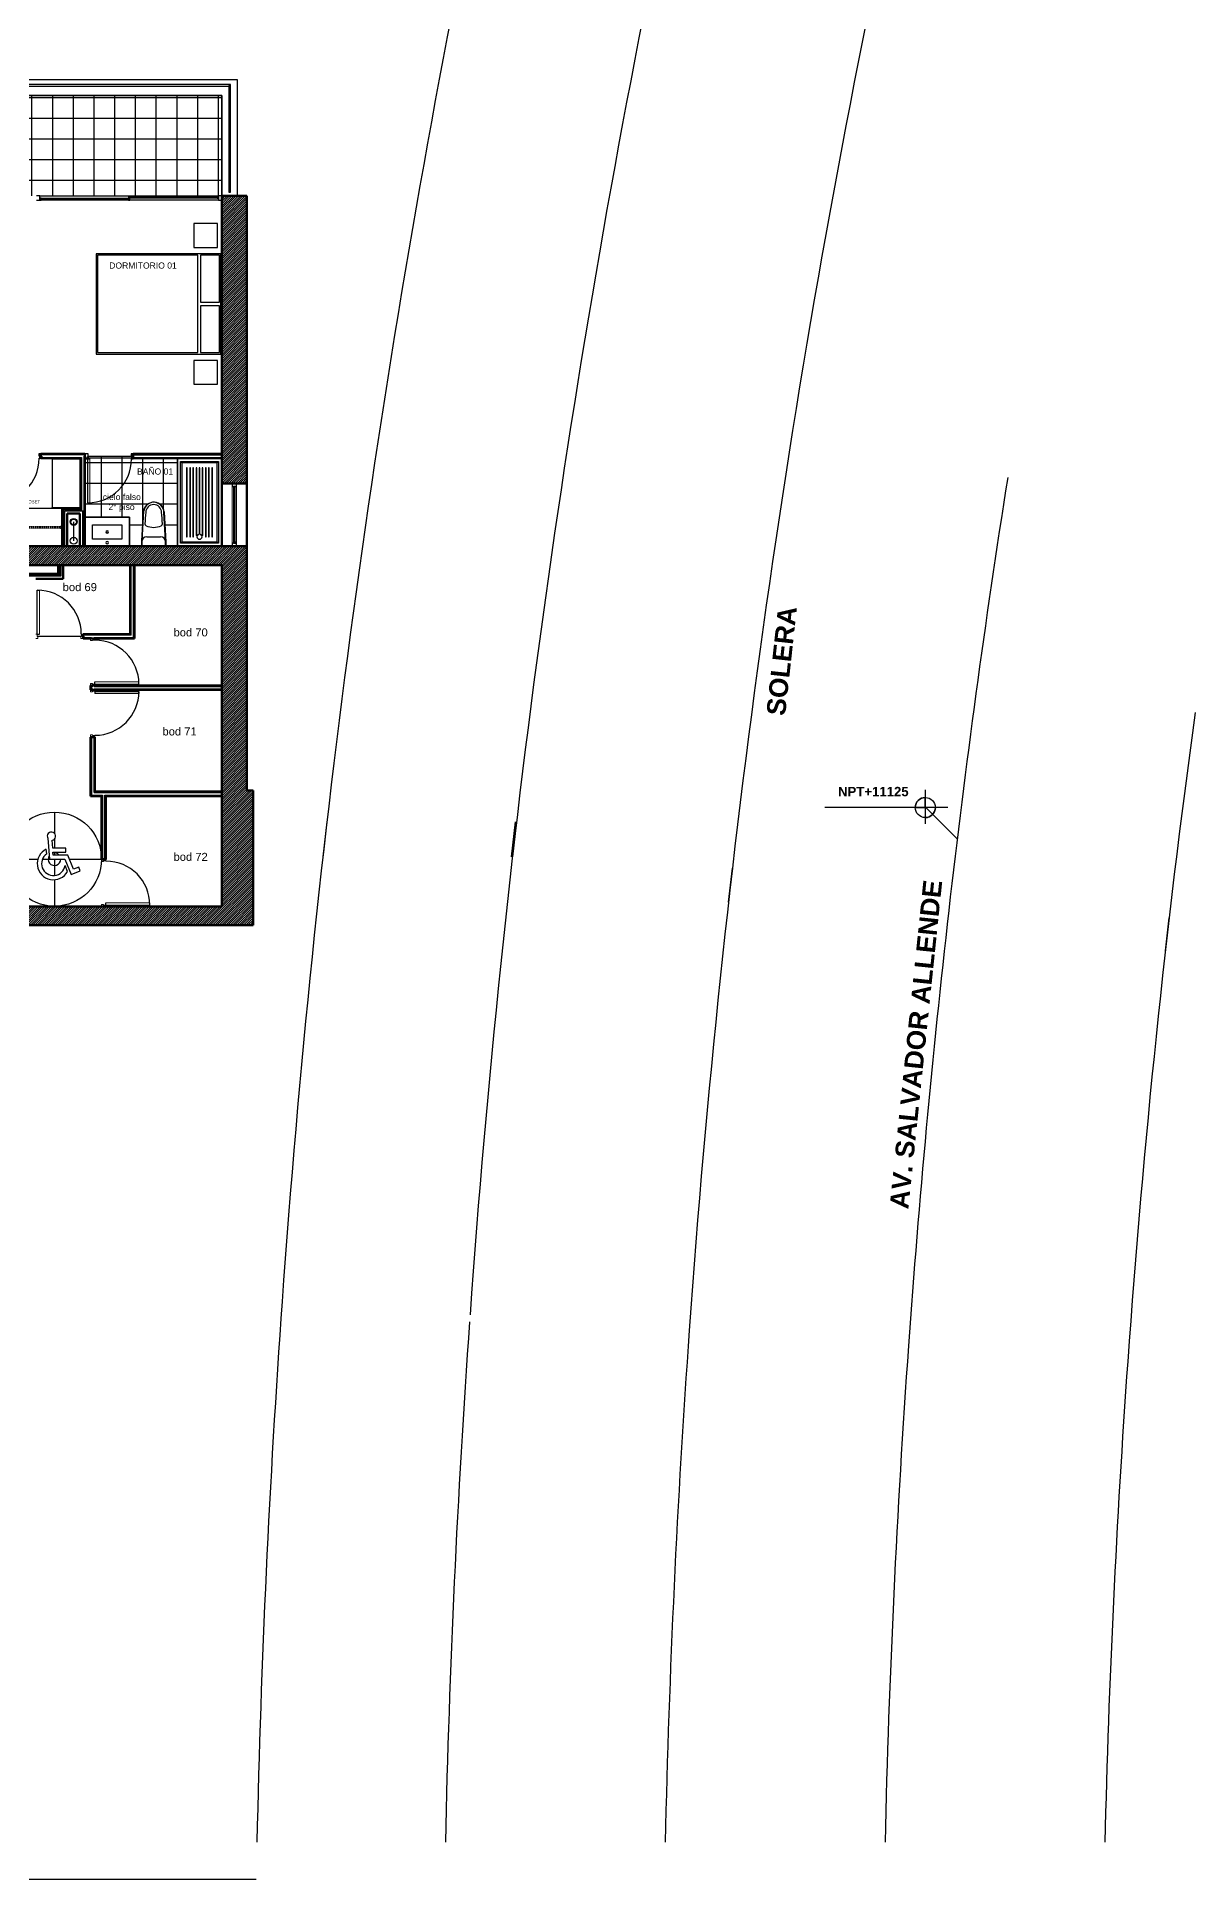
# Model space of a CAD drawing. Header units: millimetres. Extents: x -42700 to 155289, y -7931 to 68797.
# Drawn here: x 36180 to 54625, y 12674 to 42024 of the extents above; entities that cross this region are included whole.
import ezdxf

# ---------------------------------------------------------------- set-up
doc = ezdxf.new("R2010")
doc.units = ezdxf.units.MM
doc.linetypes.add('DASHED2', pattern=[0.375, 0.25, -0.125])
doc.layers.add('01 arquitectura', color=8, linetype='Continuous')
doc.styles.add('Arial_1', font='arial.ttf', dxfattribs={"height": 0.075})
doc.styles.add('Arial_2', font='arial.ttf', dxfattribs={"height": 0.0975})
doc.styles.add('Arial_4', font='arial.ttf', dxfattribs={"height": 0.1275})
doc.styles.add('Arial_B_1', font='arialbd.ttf', dxfattribs={"height": 0.15})
doc.styles.add('Arial_B_6', font='arialbd.ttf', dxfattribs={"height": 0.3})

msp = doc.modelspace()

# ---------------------------------------------------------------- hatches: boundary and pattern name
at = {"layer": '01 arquitectura'}
h = msp.add_hatch(dxfattribs=at)
h.set_pattern_fill('FP_10', color=9, scale=999.9975, style=0, pattern_type=2)
h.set_pattern_definition([(90, (16631.7, 24229.63), (-329.999, 0), []), (180, (16631.7, 24229.63), (0, -329.999), [])])
h.paths.add_polyline_path([(28444.674, 39489.591), (39124.647, 39489.591), (39124.647, 41089.587), (28444.674, 41089.587), (28444.674, 39654.039)])
h = msp.add_hatch(dxfattribs=at)
h.set_pattern_fill('_USER', color=9, scale=24.999937, angle=45, style=0, pattern_type=0)
h.set_pattern_definition([(45, (39124.647, 34909.603), (-17.67763, 17.67763), [])])
h.paths.add_polyline_path([(39124.647, 34909.603), (39524.646, 34909.603), (39524.646, 39489.591), (39124.647, 39489.591)])
h = msp.add_hatch(dxfattribs=at)
h.set_pattern_fill('FP_15', color=9, scale=999.9975, style=0, pattern_type=2)
h.set_pattern_definition([(90, (16086.7, 24681.57), (-329.999, 0), []), (180, (16086.7, 24681.57), (0, -329.999), [])])
h.paths.add_polyline_path([(37856.65, 33909.605), (37856.65, 33988.583), (37884.354, 34473.857), (37895.604, 34511.773), (37915.663, 34545.857), (37943.348, 34574.1), (37977.027, 34594.834), (38014.71, 34606.837), (38054.176, 34609.399), (38093.096, 34602.371), (38129.173, 34586.166), (38160.278, 34561.741), (38184.576, 34530.536), (38200.635, 34494.394), (38207.505, 34455.446), (38232.649, 33980.096), (38232.649, 33909.605), (38419.649, 33909.605), (38419.649, 35309.602), (37694.643, 35309.602), (37694.643, 35339.602), (36994.698, 35339.602), (36994.698, 35299.602), (36944.652, 35299.602), (36944.652, 34374.604), (37654.651, 34374.604), (37654.651, 33909.605)])
h = msp.add_hatch(dxfattribs=at)
h.set_pattern_fill('_USER', color=9, scale=24.999937, angle=45, style=0, pattern_type=0)
h.set_pattern_definition([(45, (27674.676, 33609.606), (-17.677625, 17.677625), [])])
h.paths.add_polyline_path([(39624.646, 30019.615), (39624.646, 27869.62), (33354.661, 27869.62), (33354.661, 28034.179), (33354.661, 30754.613), (33654.661, 30754.613), (33654.661, 28169.619), (39124.647, 28169.619), (39124.647, 33609.606), (27674.676, 33609.606), (27674.676, 33909.605), (39524.646, 33909.605), (39524.646, 30019.615)])

# ---------------------------------------------------------------- linework, layer by layer
at = {"layer": '01 arquitectura', "color": 8}
for p, q in [((39374.646, 41339.587), (867.003, 41339.587)), ((39262.347, 41264.419), (13694.711, 41264.419)), ((13694.711, 41239.019), (39236.947, 41239.019)), ((39236.947, 41239.019), (39236.947, 39551.723)), ((39262.347, 39551.723), (39262.347, 41264.419)), ((39374.646, 41089.587), (39374.646, 41339.587)), ((39124.647, 41089.587), (28444.674, 41089.587)), ((33654.661, 41089.587), (39124.647, 41089.587)), ((39124.647, 41089.587), (39124.647, 39489.591)), ((39124.647, 39489.591), (39124.647, 41089.587)), ((39374.646, 39489.591), (39374.646, 41089.587)), ((36224.654, 39489.591), (39074.647, 39489.591)), ((39074.647, 39419.591), (36224.654, 39419.591)), ((36249.654, 39454.591), (37637.151, 39454.591)), ((37637.151, 39424.591), (36249.654, 39424.591)), ((37662.151, 39484.591), (39049.647, 39484.591)), ((39049.647, 39454.591), (37662.151, 39454.591)), ((39236.947, 39551.723), (39262.347, 39551.723)), ((39058.551, 39049.592), (38678.552, 39049.592)), ((38678.552, 39049.592), (38678.552, 38669.593)), ((39058.551, 38669.593), (39058.551, 39049.592)), ((39111.749, 38569.593), (37124.652, 38569.593)), ((37124.652, 38569.593), (37124.652, 36969.597)), ((38743.648, 38545.356), (37143.76, 38545.356)), ((37143.76, 38545.356), (37143.76, 36995.472)), ((38678.552, 38669.593), (39058.551, 38669.593)), ((38743.648, 36995.472), (38743.648, 38545.356)), ((38787.042, 38543.718), (38787.042, 37798.41)), ((39087.041, 38543.718), (38787.042, 38543.718)), ((39087.041, 37798.41), (39087.041, 38543.718)), ((39111.749, 36969.597), (39111.749, 38569.593)), ((38787.042, 37798.41), (39087.041, 37798.41)), ((39087.041, 37736.934), (38787.042, 37736.934)), ((38787.042, 37736.934), (38787.042, 36995.472)), ((39087.041, 36995.472), (39087.041, 37736.934)), ((37143.76, 36995.472), (38743.648, 36995.472)), ((38787.042, 36995.472), (39087.041, 36995.472)), ((37124.652, 36969.597), (39111.749, 36969.597)), ((39058.551, 36869.598), (38678.552, 36869.598)), ((38678.552, 36869.598), (38678.552, 36489.599)), ((39058.551, 36489.599), (39058.551, 36869.598)), ((38678.552, 36489.599), (39058.551, 36489.599)), ((36244.654, 35379.601), (36209.647, 35379.601)), ((36209.647, 35379.601), (36209.647, 35349.602)), ((36209.647, 35349.602), (36219.647, 35349.602)), ((36219.647, 35349.602), (36219.647, 35309.602)), ((36219.647, 35309.602), (36244.654, 35309.602)), ((36944.652, 35364.601), (36244.654, 35364.601)), ((36259.654, 35344.602), (36244.654, 35344.602)), ((36259.654, 35344.602), (36259.654, 35324.602)), ((36259.654, 35324.602), (36889.653, 35324.602)), ((36424.654, 35309.602), (36424.654, 34509.604)), ((36889.653, 35309.602), (36874.653, 35309.602)), ((36889.653, 35324.602), (36889.653, 34469.604)), ((36929.652, 35344.602), (36929.652, 33909.605)), ((36944.652, 35344.602), (36929.652, 35344.602)), ((36994.627, 35379.601), (36944.652, 35379.601)), ((37689.643, 35309.602), (36944.652, 35309.602)), ((36944.652, 35299.602), (36984.698, 35299.602)), ((36994.698, 35299.602), (36944.652, 35299.602)), ((36944.652, 35299.602), (36944.652, 34374.604)), ((36984.698, 35299.602), (36984.698, 35339.602)), ((36984.698, 35339.602), (36994.627, 35339.602)), ((36987.18, 35299.602), (37022.18, 35299.602)), ((36987.18, 35299.602), (36987.18, 34599.603)), ((36994.627, 35339.602), (36994.627, 35379.601)), ((37694.643, 35339.602), (36994.698, 35339.602)), ((36994.698, 35339.602), (36994.698, 35299.602)), ((37714.651, 35379.601), (37679.643, 35379.601)), ((37679.643, 35379.601), (37679.643, 35339.602)), ((37679.643, 35339.602), (37689.643, 35339.602)), ((37689.643, 35339.602), (37689.643, 35299.602)), ((37689.643, 35299.602), (37714.651, 35299.602)), ((37694.643, 35309.602), (37694.643, 35339.602)), ((38419.649, 35309.602), (37694.643, 35309.602)), ((37714.651, 35364.601), (39124.647, 35364.601)), ((37714.651, 35324.602), (39124.647, 35324.602)), ((37714.651, 35299.602), (37714.651, 35309.602)), ((38419.649, 35309.602), (38419.649, 33909.605)), ((38419.649, 33909.605), (38419.649, 35309.602)), ((38469.649, 33959.605), (38469.649, 35259.602)), ((38469.649, 35259.602), (39069.647, 35259.602)), ((38489.649, 35239.602), (38469.649, 35259.602)), ((38489.649, 35239.602), (38489.649, 33979.605)), ((39049.647, 35239.602), (38489.649, 35239.602)), ((39049.647, 35239.602), (39069.647, 35259.602)), ((39049.647, 33979.605), (39049.647, 35239.602)), ((39069.647, 35259.602), (39069.647, 33959.605)), ((39119.647, 33909.605), (39119.647, 35309.602)), ((38564.648, 35159.602), (38564.648, 34059.605)), ((38574.648, 35159.602), (38564.648, 35159.602)), ((38564.648, 35159.602), (38564.648, 34059.605)), ((38574.648, 34059.605), (38574.648, 35159.602)), ((38574.648, 34059.605), (38574.648, 35159.602)), ((38614.648, 35159.602), (38614.648, 34059.605)), ((38624.648, 35159.602), (38614.648, 35159.602)), ((38614.648, 35159.602), (38614.648, 34059.605)), ((38624.648, 34059.605), (38624.648, 35159.602)), ((38624.648, 34059.605), (38624.648, 35159.602)), ((38664.648, 35159.602), (38664.648, 34059.605)), ((38674.648, 35159.602), (38664.648, 35159.602)), ((38664.648, 35159.602), (38664.648, 34059.605)), ((38674.648, 34059.605), (38674.648, 35159.602)), ((38674.648, 34059.605), (38674.648, 35159.602)), ((38714.648, 35159.602), (38714.648, 34079.605)), ((38724.648, 35159.602), (38714.648, 35159.602)), ((38714.648, 35159.602), (38714.648, 34079.605)), ((38724.648, 34079.605), (38724.648, 35159.602)), ((38724.648, 34079.605), (38724.648, 35159.602)), ((38764.648, 35159.602), (38764.648, 34109.605)), ((38774.648, 35159.602), (38764.648, 35159.602)), ((38764.648, 35159.602), (38764.648, 34109.605)), ((38774.648, 34109.605), (38774.648, 35159.602)), ((38774.648, 34109.605), (38774.648, 35159.602)), ((38814.648, 35159.602), (38814.648, 34079.605)), ((38824.648, 35159.602), (38814.648, 35159.602)), ((38814.648, 35159.602), (38814.648, 34079.605)), ((38824.648, 34079.605), (38824.648, 35159.602)), ((38824.648, 34079.605), (38824.648, 35159.602)), ((38864.648, 35159.602), (38864.648, 34059.605)), ((38874.648, 35159.602), (38864.648, 35159.602)), ((38864.648, 35159.602), (38864.648, 34059.605)), ((38874.648, 34059.605), (38874.648, 35159.602)), ((38874.648, 34059.605), (38874.648, 35159.602)), ((38914.648, 35159.602), (38914.648, 34059.605)), ((38924.647, 35159.602), (38914.648, 35159.602)), ((38914.648, 35159.602), (38914.648, 34059.605)), ((38924.647, 34059.605), (38924.647, 35159.602)), ((38924.647, 34059.605), (38924.647, 35159.602)), ((38964.647, 35159.602), (38964.647, 34059.605)), ((38974.647, 35159.602), (38964.647, 35159.602)), ((38964.647, 35159.602), (38964.647, 34059.605)), ((38974.647, 34059.605), (38974.647, 35159.602)), ((38974.647, 34059.605), (38974.647, 35159.602)), ((39289.647, 34909.605), (39289.647, 34859.606)), ((39289.647, 34859.606), (39359.646, 34859.606)), ((39309.647, 34859.606), (39309.647, 34834.606)), ((39339.646, 34859.606), (39309.647, 34859.606)), ((39309.647, 34834.606), (39339.646, 34834.606)), ((39319.647, 34834.606), (39319.647, 33984.608)), ((39329.646, 34834.606), (39319.647, 34834.606)), ((39329.646, 33984.608), (39329.646, 34834.606)), ((39339.646, 34834.606), (39339.646, 34859.606)), ((39359.646, 34859.606), (39359.646, 34909.605)), ((36424.654, 34509.604), (35424.656, 34509.604)), ((36889.653, 34494.604), (36599.653, 34494.604)), ((36599.653, 33909.605), (36599.653, 34494.604)), ((36889.653, 34484.604), (36609.653, 34484.604)), ((36609.653, 33909.605), (36609.653, 34484.604)), ((36929.652, 34469.604), (36624.653, 34469.604)), ((36624.653, 33909.605), (36624.653, 34469.604)), ((36904.653, 34469.604), (36904.653, 33909.605)), ((36919.653, 34469.604), (36919.653, 33909.605)), ((36929.652, 34509.604), (36944.652, 34509.604)), ((37654.651, 34374.604), (36944.652, 34374.604)), ((36944.652, 34374.604), (37654.651, 34374.604)), ((36987.18, 34599.603), (37022.18, 34599.603)), ((37654.651, 33909.605), (37654.651, 34374.604)), ((37654.651, 34374.604), (37654.651, 33909.605)), ((37851.65, 33975.082), (37876.833, 34446.666)), ((37852.684, 33994.451), (37876.833, 34446.666)), ((37856.65, 33988.583), (37884.354, 34473.857)), ((38202.467, 34446.666), (38227.649, 33975.082)), ((38226.615, 33994.451), (38202.467, 34446.666)), ((38207.505, 34455.446), (38232.649, 33980.096)), ((36765.806, 33995.653), (36765.806, 34295.652)), ((37066.511, 34023.477), (37066.511, 34247.875)), ((37066.511, 34247.875), (37532.793, 34247.875)), ((37532.793, 34247.875), (37532.793, 34023.477)), ((37929.447, 34059.605), (38149.852, 34059.605)), ((38564.648, 34059.605), (38574.648, 34059.605)), ((38614.648, 34059.605), (38624.648, 34059.605)), ((38664.648, 34059.605), (38674.648, 34059.605)), ((38714.648, 34079.605), (38724.648, 34079.605)), ((38764.648, 34109.605), (38774.648, 34109.605)), ((38814.648, 34079.605), (38824.648, 34079.605)), ((38864.648, 34059.605), (38874.648, 34059.605)), ((38914.648, 34059.605), (38924.647, 34059.605)), ((38964.647, 34059.605), (38974.647, 34059.605)), ((37532.793, 34023.477), (37066.511, 34023.477)), ((37654.651, 33909.605), (37856.65, 33909.605)), ((37851.65, 33981.808), (37851.65, 33909.605)), ((37851.65, 33909.605), (37851.65, 33975.082)), ((37856.65, 33909.605), (37856.65, 33988.583)), ((38227.649, 33909.605), (38227.649, 33981.808)), ((38227.649, 33975.082), (38227.649, 33909.605)), ((38232.649, 33980.096), (38232.649, 33909.605)), ((38232.649, 33909.605), (38419.649, 33909.605)), ((38489.649, 33979.605), (38469.649, 33959.605)), ((39069.647, 33959.605), (38469.649, 33959.605)), ((38489.649, 33979.605), (39049.647, 33979.605)), ((39069.647, 33959.605), (39049.647, 33979.605)), ((39359.646, 33959.608), (39289.647, 33959.608)), ((39289.647, 33959.608), (39289.647, 33909.608)), ((39309.647, 33984.608), (39309.647, 33959.608)), ((39339.646, 33984.608), (39309.647, 33984.608)), ((39309.647, 33959.608), (39339.646, 33959.608)), ((39319.647, 33984.608), (39329.646, 33984.608)), ((39324.646, 33959.608), (39354.646, 33959.608)), ((39339.646, 33984.608), (39339.646, 33959.608)), ((39339.646, 33959.608), (39339.646, 33984.608)), ((39359.646, 33909.608), (39359.646, 33959.608)), ((36534.653, 33609.606), (36534.653, 33454.606)), ((36544.653, 33609.606), (36544.653, 33444.606)), ((36559.653, 33609.606), (36559.653, 33429.606)), ((37679.651, 32494.609), (37679.651, 33609.606)), ((37719.651, 32454.609), (37719.651, 33609.606)), ((36559.653, 33429.606), (35779.655, 33429.606)), ((36544.653, 33444.606), (35794.655, 33444.606)), ((36534.653, 33454.606), (35804.655, 33454.606)), ((36187.182, 33209.607), (36222.182, 33209.607)), ((36187.182, 32509.609), (36187.182, 33209.607)), ((36184.7, 32474.609), (36889.645, 32474.609)), ((36187.182, 32509.609), (36222.182, 32509.609)), ((37679.651, 32494.609), (36914.653, 32494.609)), ((36929.652, 32474.609), (36914.653, 32474.609)), ((36929.652, 32474.609), (36929.652, 32454.609)), ((36929.652, 32454.609), (37049.652, 32454.609)), ((37049.652, 32454.609), (37049.652, 32439.609)), ((37089.652, 32454.609), (37719.651, 32454.609)), ((37089.652, 32454.609), (37089.652, 32439.609)), ((37104.652, 31712.139), (37104.652, 31747.139)), ((37104.652, 31712.139), (37804.65, 31712.139)), ((37804.65, 31712.139), (37804.65, 31747.139)), ((37049.652, 31674.611), (37049.652, 31634.611)), ((37069.652, 31674.611), (37049.652, 31674.611)), ((37049.652, 31634.611), (37069.652, 31634.611)), ((37069.652, 31674.611), (37069.652, 31689.611)), ((37069.652, 31619.611), (37069.652, 31634.611)), ((37089.652, 31674.611), (37089.652, 31689.611)), ((37089.652, 31674.611), (39124.647, 31674.611)), ((37089.652, 31634.611), (39124.647, 31634.611)), ((37089.652, 31619.611), (37089.652, 31634.611)), ((37104.652, 31597.083), (37104.652, 31562.083)), ((37104.652, 31597.083), (37804.65, 31597.083)), ((37804.65, 31597.083), (37804.65, 31562.083)), ((37049.652, 30854.613), (37049.652, 29944.615)), ((37069.652, 30854.613), (37049.652, 30854.613)), ((37069.652, 30854.613), (37069.652, 30869.613)), ((37089.652, 29984.615), (37089.652, 30869.613)), ((37049.652, 29944.615), (37224.652, 29944.615)), ((37089.652, 29984.615), (39124.647, 29984.615)), ((37224.652, 29944.615), (37224.652, 28934.618)), ((37264.652, 29944.615), (39124.647, 29944.615)), ((37264.652, 28919.618), (37264.652, 29944.615)), ((50327.996, 30025.549), (50327.996, 29485.55)), ((36459.654, 29673.274), (36459.654, 29333.445)), ((50687.996, 29745.549), (48728, 29745.549)), ((50167.997, 29745.549), (50327.996, 29745.549)), ((50327.996, 29745.549), (50327.996, 29905.549)), ((50835.772, 29247.773), (50327.996, 29755.549)), ((50487.996, 29745.549), (50327.996, 29745.549)), ((50327.996, 29745.549), (50327.996, 29585.55)), ((40796.836, 29517.662), (40734.754, 28962.152)), ((40796.836, 29517.662), (40734.754, 28962.152)), ((43796.829, 29517.662), (43734.746, 28962.152)), ((43815.275, 29515.601), (43753.192, 28960.09)), ((36335.878, 29007.689), (36330.094, 29083.577)), ((36354.333, 29255.466), (36379.654, 28923.276)), ((36431.73, 29097.281), (36422.069, 29224.03)), ((36640.773, 29097.281), (36431.73, 29097.281)), ((36459.654, 29246.448), (36459.654, 29097.281)), ((36640.773, 29035.588), (36640.773, 29097.281)), ((35709.656, 28923.276), (36196.994, 28923.276)), ((36269.725, 28923.276), (36379.654, 28923.276)), ((36379.654, 28923.276), (36626.53, 28923.276)), ((36440.028, 28988.427), (36436.433, 29035.588)), ((36436.433, 29035.588), (36640.773, 29035.588)), ((36670.369, 28988.427), (36440.028, 28988.427)), ((36459.654, 29035.588), (36459.654, 28988.427)), ((36459.654, 28923.276), (36459.654, 28665.899)), ((36626.53, 28923.276), (36726.23, 28678.088)), ((36668.283, 28727.834), (36629.609, 28822.945)), ((36762.185, 28762.629), (36670.369, 28988.427)), ((36696.861, 28923.276), (37209.652, 28923.276)), ((36847.494, 28796.738), (36762.185, 28762.629)), ((36868.659, 28735.035), (36847.494, 28796.738)), ((37224.652, 28934.618), (37244.652, 28934.618)), ((37244.652, 28919.618), (37244.652, 28934.618)), ((47194.522, 28240.222), (47255.037, 28781.702)), ((36459.654, 28597.343), (36459.654, 28173.278)), ((36726.23, 28678.088), (36868.659, 28735.035)), ((37279.652, 28192.148), (37279.652, 28227.147)), ((37279.652, 28192.148), (37979.65, 28192.148)), ((37979.65, 28192.148), (37979.65, 28227.147)), ((54151.196, 27462.759), (54209.987, 27988.817))]:
    msp.add_line(p, q, dxfattribs=at)
at = {"layer": '01 arquitectura', "color": 8, "lineweight": 25}
for p, q in [((36224.654, 39489.591), (36174.654, 39489.591)), ((36174.654, 39419.591), (36224.654, 39419.591)), ((36224.654, 39419.591), (36224.654, 39489.591)), ((36249.654, 39454.591), (36224.654, 39454.591)), ((36224.654, 39454.591), (36224.654, 39424.591)), ((36224.654, 39424.591), (36249.654, 39424.591)), ((36249.654, 39424.591), (36249.654, 39454.591)), ((37637.151, 39444.591), (36249.654, 39444.591)), ((36249.654, 39444.591), (36249.654, 39434.591)), ((36249.654, 39434.591), (37637.151, 39434.591)), ((37662.151, 39484.591), (37637.151, 39484.591)), ((37637.151, 39484.591), (37637.151, 39454.591)), ((37637.151, 39454.591), (37662.151, 39454.591)), ((37662.151, 39454.591), (37637.151, 39454.591)), ((37637.151, 39454.591), (37637.151, 39424.591)), ((37637.151, 39434.591), (37637.151, 39444.591)), ((37637.151, 39424.591), (37662.151, 39424.591)), ((37662.151, 39454.591), (37662.151, 39484.591)), ((39049.647, 39474.591), (37662.151, 39474.591)), ((37662.151, 39474.591), (37662.151, 39464.591)), ((37662.151, 39464.591), (39049.647, 39464.591)), ((37662.151, 39424.591), (37662.151, 39454.591)), ((39074.647, 39484.591), (39049.647, 39484.591)), ((39049.647, 39484.591), (39049.647, 39454.591)), ((39049.647, 39464.591), (39049.647, 39474.591)), ((39049.647, 39454.591), (39074.647, 39454.591)), ((39124.647, 39489.591), (39074.647, 39489.591)), ((39074.647, 39489.591), (39074.647, 39419.591)), ((39074.647, 39454.591), (39074.647, 39484.591)), ((39074.647, 39419.591), (39124.647, 39419.591))]:
    msp.add_line(p, q, dxfattribs=at)
at = {"layer": '01 arquitectura', "color": 8, "lineweight": 50}
for p, q in [((39524.646, 39489.591), (39124.647, 39489.591)), ((39124.647, 39489.591), (39124.647, 34909.603)), ((39524.646, 39489.591), (39524.646, 34909.603)), ((36944.652, 35379.601), (36244.654, 35379.601)), ((36244.654, 35379.601), (36244.654, 35309.602)), ((36244.654, 35309.602), (36874.653, 35309.602)), ((36874.653, 35309.602), (36874.653, 34509.604)), ((36944.652, 33909.605), (36944.652, 35379.601)), ((39124.647, 35379.601), (37714.651, 35379.601)), ((37714.651, 35379.601), (37714.651, 35309.602)), ((37714.651, 35309.602), (39124.647, 35309.602)), ((39124.647, 34909.603), (39124.647, 33909.605)), ((39124.647, 34909.603), (39524.646, 34909.603)), ((39524.646, 33909.605), (39524.646, 34909.603)), ((36874.653, 34509.604), (36584.653, 34509.604)), ((36584.653, 34509.604), (36584.653, 33909.605)), ((36664.653, 34429.604), (36864.653, 34429.604)), ((36664.653, 33909.605), (36664.653, 34429.604)), ((36864.653, 34429.604), (36864.653, 33909.605)), ((39524.646, 33909.605), (27674.676, 33909.605)), ((39524.646, 30019.615), (39524.646, 33909.605)), ((27674.676, 33609.606), (39124.647, 33609.606)), ((36519.654, 33469.606), (35819.655, 33469.606)), ((36519.654, 33609.606), (36519.654, 33469.606)), ((36599.653, 33389.606), (36599.653, 33609.606)), ((37664.651, 33609.606), (37664.651, 32509.609)), ((37734.65, 32439.609), (37734.65, 33609.606)), ((39124.647, 33609.606), (39124.647, 28169.619)), ((36164.654, 33389.606), (36599.653, 33389.606)), ((37664.651, 32509.609), (36914.653, 32509.609)), ((36914.653, 32509.609), (36914.653, 32439.609)), ((36914.653, 32439.609), (37734.65, 32439.609)), ((39124.647, 31689.611), (37034.652, 31689.611)), ((37034.652, 31689.611), (37034.652, 31619.611)), ((37034.652, 31619.611), (39124.647, 31619.611)), ((37034.652, 30869.613), (37034.652, 29929.615)), ((37104.652, 30869.613), (37034.652, 30869.613)), ((37104.652, 29999.615), (37104.652, 30869.613)), ((39124.647, 29999.615), (37104.652, 29999.615)), ((39624.646, 30019.615), (39524.646, 30019.615)), ((39624.646, 27869.62), (39624.646, 30019.615)), ((37034.652, 29929.615), (37209.652, 29929.615)), ((37209.652, 29929.615), (37209.652, 28919.618)), ((37279.652, 29929.615), (39124.647, 29929.615)), ((37279.652, 28919.618), (37279.652, 29929.615)), ((37209.652, 28919.618), (37279.652, 28919.618)), ((39124.647, 28169.619), (33654.661, 28169.619)), ((33354.661, 27869.62), (39124.647, 27869.62)), ((39124.647, 27869.62), (39624.646, 27869.62))]:
    msp.add_line(p, q, dxfattribs=at)
at = {"layer": '01 arquitectura', "color": 8, "lineweight": 18}
for p, q in [((37022.18, 35299.602), (37022.18, 34599.603)), ((36222.182, 32509.609), (36222.182, 33209.607)), ((36164.654, 32509.609), (36184.7, 32509.609)), ((36194.629, 32439.609), (36164.654, 32439.609)), ((36184.7, 32509.609), (36184.7, 32469.609)), ((36184.7, 32469.609), (36194.629, 32469.609)), ((36194.629, 32469.609), (36194.629, 32439.609)), ((36879.645, 32469.609), (36889.645, 32469.609)), ((36879.645, 32439.609), (36879.645, 32469.609)), ((36914.653, 32439.609), (36879.645, 32439.609)), ((36889.645, 32469.609), (36889.645, 32509.609)), ((36889.645, 32509.609), (36914.653, 32509.609)), ((37034.652, 32439.609), (37034.652, 32404.601)), ((37034.652, 32404.601), (37064.652, 32404.601)), ((37064.652, 32404.601), (37064.652, 32414.601)), ((37064.652, 32414.601), (37104.652, 32414.601)), ((37104.652, 32414.601), (37104.652, 32439.609)), ((37064.652, 31719.586), (37034.652, 31719.586)), ((37034.652, 31719.586), (37034.652, 31689.611)), ((37064.652, 31709.657), (37064.652, 31719.586)), ((37104.652, 31709.657), (37064.652, 31709.657)), ((37104.652, 31747.139), (37804.65, 31747.139)), ((37104.652, 31689.611), (37104.652, 31709.657)), ((37034.652, 31589.636), (37034.652, 31619.611)), ((37064.652, 31589.636), (37034.652, 31589.636)), ((37064.652, 31599.565), (37064.652, 31589.636)), ((37104.652, 31599.565), (37064.652, 31599.565)), ((37104.652, 31619.611), (37104.652, 31599.565)), ((37104.652, 31562.083), (37804.65, 31562.083)), ((37034.652, 30904.62), (37064.652, 30904.62)), ((37034.652, 30869.613), (37034.652, 30904.62)), ((37064.652, 30904.62), (37064.652, 30894.62)), ((37064.652, 30894.62), (37104.652, 30894.62)), ((37104.652, 30894.62), (37104.652, 30869.613)), ((37209.652, 28919.618), (37209.652, 28884.61)), ((37209.652, 28884.61), (37239.652, 28884.61)), ((37239.652, 28884.61), (37239.652, 28894.61)), ((37239.652, 28894.61), (37279.652, 28894.61)), ((37279.652, 28894.61), (37279.652, 28919.618)), ((37239.652, 28199.594), (37209.652, 28199.594)), ((37209.652, 28199.594), (37209.652, 28169.619)), ((37239.652, 28189.665), (37239.652, 28199.594)), ((37279.652, 28189.665), (37239.652, 28189.665)), ((37279.652, 28227.147), (37979.65, 28227.147)), ((37279.652, 28169.619), (37279.652, 28189.665))]:
    msp.add_line(p, q, dxfattribs=at)
at = {"layer": '01 arquitectura', "color": 8, "lineweight": 9}
for p, q in [((39289.647, 33959.608), (39289.647, 34859.606)), ((39309.647, 33984.608), (39309.647, 34834.606)), ((39339.646, 34834.606), (39339.646, 33984.608)), ((39359.646, 34859.606), (39359.646, 33959.608))]:
    msp.add_line(p, q, dxfattribs=at)
at = {"layer": '01 arquitectura', "color": 8}
for points in [[(36424.654, 35309.602), (36874.653, 35309.602), (36874.653, 35294.602), (36424.654, 35294.602)], [(36424.654, 34524.604), (36874.653, 34524.604), (36874.653, 34509.604), (36424.654, 34509.604)]]:
    msp.add_lwpolyline(points, close=True, dxfattribs=at)
at = {"layer": '01 arquitectura', "color": 8, "linetype": 'DASHED2'}
for points in [[(36564.653, 34197.104), (35444.656, 34196.98), (35444.656, 34221.98), (36564.653, 34222.104)], [(36564.653, 34234.604), (36584.653, 34234.604), (36584.653, 34184.604), (36564.653, 34184.604)]]:
    msp.add_lwpolyline(points, close=True, dxfattribs=at)
at = {"layer": '01 arquitectura', "color": 6, "linetype": 'Continuous'}
msp.add_lwpolyline([(1133.578, 12673.521), (39673.007, 12673.521)], dxfattribs=at)
at = {"layer": '01 arquitectura', "color": 8}
for centre, radius in [((36765.806, 34295.652), 55), ((36765.806, 34295.652), 45), ((36765.806, 33995.653), 55), ((36459.654, 28923.276), 749.998), ((50327.996, 29745.549), 160)]:
    msp.add_circle(centre, radius, dxfattribs=at)
for centre, radius, start, end in [((211450.843, 9748.11), 171794.406, 168.59598182, 175.95220396), ((211450.843, 9748.11), 168794.413, 168.3905032, 175.95220396), ((211450.843, 9748.11), 165294.422, 168.14114775, 175.95187157), ((35517.184, 35309.602), 699.998, 270, 0), ((36987.18, 35299.602), 699.998, 270, 0), ((211450.843, 9748.11), 161794.431, 171.01865312, 175.95187157), ((38039.65, 34446.666), 162.817, 0, 180), ((38039.65, 34446.666), 162.817, 0, 180), ((38044.915, 34446.846), 162.817, 3.0279339, 170.4505173), ((68244.035, 31639.688), 30459.402, 174.7124201, 175.0510976), ((38039.65, 34446.666), 125.403, 90, 180), ((38039.65, 34446.666), 125.403, 0, 90), ((7835.265, 31639.688), 30459.402, 4.9489024, 5.2875799), ((37299.652, 34136.305), 20, 0, 180), ((37299.652, 34136.305), 20, 180, 0), ((37299.652, 34136.305), 18, 0, 180), ((37299.652, 34136.305), 18, 180, 0), ((37929.447, 33981.808), 77.797, 90, 180), ((37932.185, 34266.746), 34.005, 179.0025492, 245.3955597), ((38043.73, 34510.333), 301.917, 245.3955597, 269.2256213), ((38035.569, 34510.333), 301.917, 270.7743787, 294.6044403), ((38149.852, 33981.808), 77.797, 0, 90), ((38147.115, 34266.746), 34.005, 294.6044403, 0.9974508), ((38769.648, 34059.605), 40, 0, 180), ((38769.648, 34059.605), 40, 180, 0), ((37299.652, 33966.844), 20, 0, 180), ((37299.652, 33966.844), 20, 180, 0), ((36187.182, 32509.609), 699.998, 0, 90), ((37104.652, 31712.139), 699.998, 0, 90), ((37104.652, 31597.083), 699.998, 270, 0), ((211450.843, 9748.11), 158294.44, 172.1895161, 175.95187157), ((50327.996, 29745.549), 160, 90, 180), ((50327.996, 29745.549), 160, 270, 0), ((36411.135, 29289.163), 66.045, 279.5296114, 210.6777104), ((36443.253, 28852.53), 257.27, 116.0940158, 331.008057), ((36443.253, 28852.53), 188.69, 124.6842098, 350.9794263), ((36459.654, 28923.276), 100, 147.4387992, 0), ((36459.654, 28923.276), 100, 40.8493161, 102.7936884), ((37279.652, 28192.148), 699.998, 0, 90), ((213740.198, 9472.144), 174097.568, 175.91446516, 178.75260142), ((213740.198, 9472.144), 171097.575, 175.95215084, 178.73072622), ((213780.937, 9471.384), 167638.275, 175.91374789, 178.70427007), ((213803.19, 9470.969), 164160.511, 175.91334406, 178.67667015), ((213825.443, 9470.554), 160682.746, 175.91292275, 178.64787517)]:
    msp.add_arc(centre, radius, start, end, dxfattribs=at)
msp.add_open_spline([(39236.947, 41239.019), (39236.947, 41239.024), (39237.166, 41239.235), (39237.88, 41239.954), (39238.617, 41240.688), (39239.388, 41241.459), (39240.092, 41242.168), (39240.85, 41242.919), (39241.685, 41243.755), (39242.586, 41244.663), (39243.292, 41245.364), (39244.026, 41246.093), (39244.783, 41246.856), (39245.561, 41247.639), (39246.357, 41248.429), (39247.167, 41249.234), (39247.988, 41250.06), (39248.815, 41250.893), (39249.647, 41251.719), (39250.478, 41252.544), (39251.306, 41253.377), (39252.126, 41254.203), (39252.936, 41255.008), (39253.732, 41255.798), (39254.51, 41256.582), (39255.268, 41257.344), (39256.001, 41258.073), (39256.707, 41258.774), (39257.609, 41259.682), (39258.444, 41260.518), (39259.202, 41261.269), (39259.905, 41261.978), (39260.677, 41262.749), (39261.413, 41263.483), (39262.128, 41264.202), (39262.347, 41264.414), (39262.347, 41264.419)], degree=3, knots=[-1, -1, -1, -1, -0.916666667, -0.875, -0.833333333, -0.791666667, -0.770833333, -0.75, -0.708333333, -0.6875, -0.666666667, -0.645833333, -0.625, -0.604166667, -0.583333333, -0.5625, -0.541666667, -0.520833333, -0.5, -0.479166667, -0.458333333, -0.4375, -0.416666667, -0.395833333, -0.375, -0.354166667, -0.333333333, -0.3125, -0.291666667, -0.25, -0.229166667, -0.208333333, -0.166666667, -0.125, -0.083333333, 0, 0, 0, 0], dxfattribs=at)

# ---------------------------------------------------------------- texts
for s, insert, char_height, width, attachment_point, style in [('DORMITORIO 01', (37332.931, 38429.791), 97.49976, 1298.7305, 1, 'Arial_2'), ('BAÑO 01', (37774.486, 35147.878), 97.4998, 685.4411, 1, 'Arial_2'), ('\\pi283.63837;WALK IN CLOSET', (35363.017, 34591.822), 49.99987, 1151.10883, 7, 'Arial_1'), ('cielo falso ', (37230.13, 34742.037), 97.49976, 763.60543, 1, 'Arial_2'), ('2° piso', (37319.427, 34583.287), 97.4998, 505.06186, 1, 'Arial_2'), ('bod 69', (36590.899, 33321.337), 127.4997, 691.45374, 1, 'Arial_4'), ('bod 70', (38356.165, 32599.904), 127.4997, 691.45374, 1, 'Arial_4'), ('bod 71', (38179.789, 31021.702), 127.4997, 691.45374, 1, 'Arial_4'), ('NPT+11125', (48938.213, 30075.37), 149.9996, 1394.93276, 1, 'Arial_B_1'), ('bod 72', (38356.165, 29023.978), 127.4997, 691.45374, 1, 'Arial_4')]:
    msp.add_mtext(s, dxfattribs=dict(at, insert=insert, char_height=char_height, width=width, attachment_point=attachment_point, style=style))
at = {"layer": '01 arquitectura', "color": 8, "attachment_point": 1, "style": 'Arial_B_6'}
for s, insert, char_height, width, rotation in [('SOLERA', (47795.973, 31231.117), 299.9992, 2116.44971, 83.7637499), ('AV. SALVADOR ALLENDE', (49758.09, 23370.948), 299.99925, 6367.38705, 84.0893573)]:
    msp.add_mtext(s, dxfattribs=dict(at, insert=insert, char_height=char_height, width=width, rotation=rotation))

doc.saveas('drawing.dxf')
